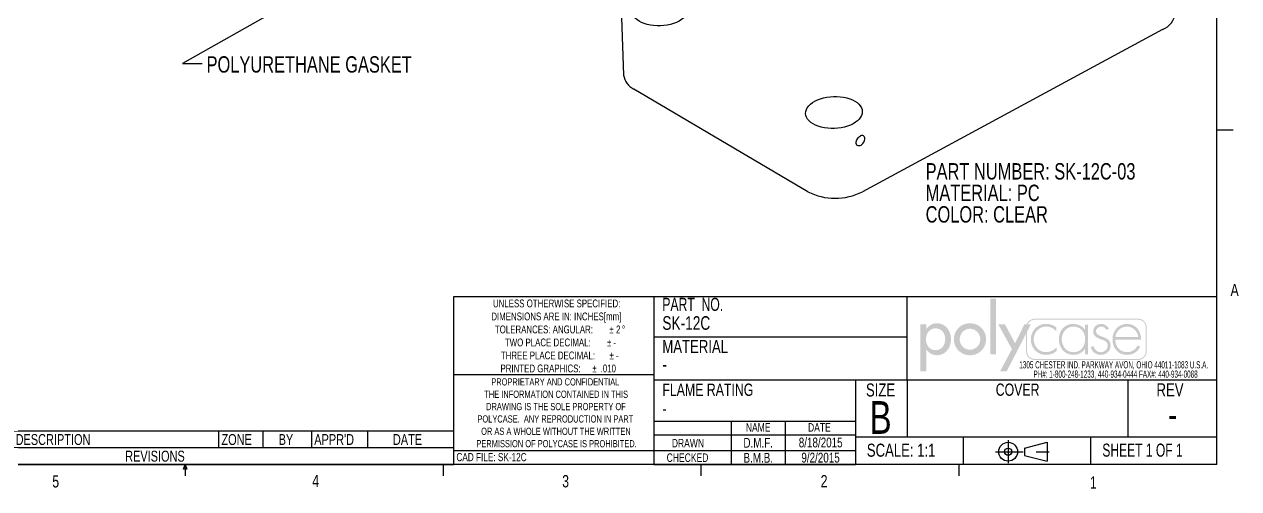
# Paper-space layout 'Layout1' of a CAD drawing. Extents: x 0.4 to 16.6, y 0.2 to 10.8.
# Drawn here: x 7.27 to 16.54, y 0.21 to 3.76 of the extents above; entities that cross this region are included whole.
import ezdxf

# ---------------------------------------------------------------- set-up
doc = ezdxf.new("R2010")
doc.units = 0
doc.header["$MEASUREMENT"] = 0
doc.linetypes.add('SLD-CENTER', pattern=[0.75, 0.6, -0.05, 0.05, -0.05])
doc.linetypes.add('SLD-SOLID', pattern=[0])
doc.layers.get('0').update_dxf_attribs({"linetype": 'CONTINUOUS'})
doc.layers.add('FORMAT', color=7, linetype='SLD-SOLID')
doc.layers.add('SLD-0', color=7, linetype='SLD-SOLID')
doc.styles.add('SLDTEXTSTYLE0', font='TXT', dxfattribs={"width": 0.525406})
doc.styles.add('SLDTEXTSTYLE1', font='TXT', dxfattribs={"width": 0.75})
doc.styles.add('SLDTEXTSTYLE2', font='TXT', dxfattribs={"width": 0.6875})
doc.styles.add('SLDTEXTSTYLE3', font='TXT', dxfattribs={"width": 0.694444})
doc.dimstyles.new('SLDDIMSTYLE2', dxfattribs={"dimtxt": 0.18, "dimasz": 0.04, "dimexe": 0, "dimexo": 0.0625, "dimgap": 0, "dimtad": 0, "dimtih": 1, "dimtoh": 1, "dimdec": 0, "dimrnd": 1e-09, "dimzin": 0, "dimtxsty": 'STANDARD', "dimblk1": 'DOT', "dimblk2": 'DOT', "dimsah": 1, "dimcen": 0.09, "dimazin": 3, "dimtfac": 0.04, "dimtdec": 0, "dimtofl": 0, "dimtmove": 0, "dimatfit": 3, "dimtolj": 1, "dimtzin": 0})

# ---------------------------------------------------------------- blocks, each defined once
blk = doc.blocks.new('THIRDANGLEPROJECTIONBLOCK')
at = {"color": 7, "linetype": 'SLD-CENTER'}
for p, q in [((0.275, 0.506), (0.275, 0)), ((0, 0.253), (1.202, 0.253))]:
    blk.add_line(p, q, dxfattribs=at)
at = {"color": 7, "linetype": 'SLD-SOLID'}
for p, q in [((0.632, 0.332), (1.13, 0.459)), ((0.632, 0.332), (0.632, 0.174)), ((1.13, 0.459), (1.13, 0.048)), ((0.632, 0.174), (1.13, 0.048))]:
    blk.add_line(p, q, dxfattribs=at)
for radius in [0.206, 0.0789]:
    blk.add_circle((0.275, 0.253), radius, dxfattribs=at)
blk = doc.blocks.new('SW_NOTE_0')
at = {"color": 0, "linetype": 'CONTINUOUS', "char_height": 0.055, "attachment_point": 2, "style": 'SLDTEXTSTYLE0'}
for s, insert in [('1305 CHESTER IND. PARKWAY AVON, OHIO 44011-1083 U.S.A.', (0.7423, 0.0709)), ('PH#: 1-800-248-1233, 440-934-0444 FAX#: 440-934-0088', (0.7564, -0.0002))]:
    blk.add_mtext(s, dxfattribs=dict(at, insert=insert))
blk = doc.blocks.new('BLOCK2')
at = {"linetype": 'CONTINUOUS'}
blk.add_hatch(color=7, dxfattribs=at).paths.add_polyline_path([(1.559, 0.355), (1.559, 1.505), (1.44, 1.505), (1.44, 0.355)], flags=0)
h = blk.add_hatch(color=7, dxfattribs=at)
edge = h.paths.add_edge_path(flags=0)
edge.add_spline(control_points=[(4.669, 0.413), (4.669, 0.316), (4.59, 0.237), (4.493, 0.237)], knot_values=[7, 7, 7, 7, 8, 8, 8, 8], weights=[1, 1, 1, 1], degree=3, periodic=0)
edge.add_line((4.493, 0.237), (2.356, 0.237))
edge.add_spline(control_points=[(2.356, 0.237), (2.259, 0.237), (2.18, 0.316), (2.18, 0.413)], knot_values=[1, 1, 1, 1, 2, 2, 2, 2], weights=[1, 1, 1, 1], degree=3, periodic=0)
edge.add_line((2.18, 0.413), (2.18, 0.781))
edge.add_line((2.18, 0.781), (1.778, 0))
edge.add_line((1.778, 0), (1.643, 0))
edge.add_line((1.643, 0), (1.887, 0.461))
edge.add_line((1.887, 0.461), (1.603, 0.975))
edge.add_line((1.603, 0.975), (1.742, 0.975))
edge.add_line((1.742, 0.975), (1.952, 0.582))
edge.add_line((1.952, 0.582), (2.146, 0.975))
edge.add_line((2.146, 0.975), (2.192, 0.975))
edge.add_spline(control_points=[(2.192, 0.975), (2.218, 1.041), (2.282, 1.087), (2.356, 1.087)], knot_values=[3.233464, 3.233464, 3.233464, 3.233464, 4, 4, 4, 4], weights=[1, 1, 1, 1], degree=3, periodic=0)
edge.add_line((2.356, 1.087), (4.493, 1.087))
edge.add_spline(control_points=[(4.493, 1.087), (4.59, 1.087), (4.669, 1.008), (4.669, 0.911)], knot_values=[5, 5, 5, 5, 6, 6, 6, 6], weights=[1, 1, 1, 1], degree=3, periodic=0)
edge.add_line((4.669, 0.911), (4.669, 0.413))
edge = h.paths.add_edge_path(flags=0)
edge.add_line((2.215, 0.975), (2.28, 0.975))
edge.add_line((2.28, 0.975), (2.201, 0.821))
edge.add_line((2.201, 0.821), (2.201, 0.413))
edge.add_spline(control_points=[(2.201, 0.413), (2.201, 0.327), (2.271, 0.258), (2.356, 0.258)], knot_values=[2, 2, 2, 2, 3, 3, 3, 3], weights=[1, 1, 1, 1], degree=3, periodic=0)
edge.add_line((2.356, 0.258), (4.493, 0.258))
edge.add_spline(control_points=[(4.493, 0.258), (4.579, 0.258), (4.649, 0.327), (4.649, 0.413)], knot_values=[4, 4, 4, 4, 5, 5, 5, 5], weights=[1, 1, 1, 1], degree=3, periodic=0)
edge.add_line((4.649, 0.413), (4.649, 0.911))
edge.add_spline(control_points=[(4.649, 0.911), (4.649, 0.997), (4.579, 1.066), (4.493, 1.066)], knot_values=[6, 6, 6, 6, 7, 7, 7, 7], weights=[1, 1, 1, 1], degree=3, periodic=0)
edge.add_line((4.493, 1.066), (2.356, 1.066))
edge.add_spline(control_points=[(2.356, 1.066), (2.293, 1.066), (2.239, 1.029), (2.215, 0.975)], knot_values=[0, 0, 0, 0, 0.732403, 0.732403, 0.732403, 0.732403], weights=[1, 1, 1, 1], degree=3, periodic=0)
h = blk.add_hatch(color=7, dxfattribs=at)
edge = h.paths.add_edge_path(flags=0)
edge.add_spline(control_points=[(0.122, 0.452), (0.17, 0.382), (0.245, 0.334), (0.333, 0.334)], knot_values=[4, 4, 4, 4, 5, 5, 5, 5], weights=[1, 1, 1, 1], degree=3, periodic=0)
edge.add_spline(control_points=[(0.333, 0.334), (0.523, 0.334), (0.629, 0.492), (0.629, 0.669)], knot_values=[3, 3, 3, 3, 4, 4, 4, 4], weights=[1, 1, 1, 1], degree=3, periodic=0)
edge.add_spline(control_points=[(0.629, 0.669), (0.629, 0.839), (0.517, 0.994), (0.338, 0.994)], knot_values=[2, 2, 2, 2, 3, 3, 3, 3], weights=[1, 1, 1, 1], degree=3, periodic=0)
edge.add_spline(control_points=[(0.338, 0.994), (0.245, 0.994), (0.171, 0.946), (0.122, 0.872)], knot_values=[1, 1, 1, 1, 2, 2, 2, 2], weights=[1, 1, 1, 1], degree=3, periodic=0)
edge.add_line((0.122, 0.872), (0.119, 0.872))
edge.add_line((0.119, 0.872), (0.119, 0.975))
edge.add_line((0.119, 0.975), (0, 0.975))
edge.add_line((0, 0.975), (0, 0))
edge.add_line((0, 0), (0.119, 0))
edge.add_line((0.119, 0), (0.119, 0.452))
edge.add_line((0.119, 0.452), (0.122, 0.452))
edge = h.paths.add_edge_path(flags=0)
edge.add_spline(control_points=[(0.113, 0.665), (0.113, 0.78), (0.185, 0.888), (0.309, 0.888), (0.437, 0.888), (0.51, 0.786), (0.51, 0.665)], knot_values=[0, 0, 0, 0, 1, 1, 1, 2, 2, 2, 2], weights=[1, 1, 1, 1, 1, 1, 1], degree=3, periodic=0)
edge.add_spline(control_points=[(0.51, 0.665), (0.51, 0.543), (0.439, 0.44), (0.309, 0.44), (0.183, 0.44), (0.113, 0.549), (0.113, 0.665)], knot_values=[2, 2, 2, 2, 3, 3, 3, 4, 4, 4, 4], weights=[1, 1, 1, 1, 1, 1, 1], degree=3, periodic=0)
h = blk.add_hatch(color=7, dxfattribs=at)
edge = h.paths.add_edge_path(flags=0)
edge.add_spline(control_points=[(0.69, 0.664), (0.69, 0.477), (0.836, 0.334), (1.022, 0.334), (1.207, 0.334), (1.353, 0.477), (1.353, 0.664)], knot_values=[0, 0, 0, 0, 1, 1, 1, 2, 2, 2, 2], weights=[1, 1, 1, 1, 1, 1, 1], degree=3, periodic=0)
edge.add_spline(control_points=[(1.353, 0.664), (1.353, 0.851), (1.207, 0.994), (1.022, 0.994), (0.836, 0.994), (0.69, 0.851), (0.69, 0.664)], knot_values=[2, 2, 2, 2, 3, 3, 3, 4, 4, 4, 4], weights=[1, 1, 1, 1, 1, 1, 1], degree=3, periodic=0)
edge = h.paths.add_edge_path(flags=0)
edge.add_spline(control_points=[(1.234, 0.664), (1.234, 0.547), (1.139, 0.448), (1.022, 0.448), (0.904, 0.448), (0.81, 0.547), (0.81, 0.664)], knot_values=[0, 0, 0, 0, 1, 1, 1, 2, 2, 2, 2], weights=[1, 1, 1, 1, 1, 1, 1], degree=3, periodic=0)
edge.add_spline(control_points=[(0.81, 0.664), (0.81, 0.782), (0.904, 0.88), (1.022, 0.88), (1.139, 0.88), (1.234, 0.782), (1.234, 0.664)], knot_values=[2, 2, 2, 2, 3, 3, 3, 4, 4, 4, 4], weights=[1, 1, 1, 1, 1, 1, 1], degree=3, periodic=0)
h = blk.add_hatch(color=7, dxfattribs=at)
edge = h.paths.add_edge_path(flags=0)
edge.add_spline(control_points=[(2.806, 0.905), (2.745, 0.957), (2.672, 0.98), (2.593, 0.98)], knot_values=[8, 8, 8, 8, 9, 9, 9, 9], weights=[1, 1, 1, 1], degree=3, periodic=0)
edge.add_spline(control_points=[(2.593, 0.98), (2.413, 0.98), (2.278, 0.84), (2.278, 0.662)], knot_values=[7, 7, 7, 7, 8, 8, 8, 8], weights=[1, 1, 1, 1], degree=3, periodic=0)
edge.add_spline(control_points=[(2.278, 0.662), (2.278, 0.484), (2.41, 0.342), (2.592, 0.342)], knot_values=[6, 6, 6, 6, 7, 7, 7, 7], weights=[1, 1, 1, 1], degree=3, periodic=0)
edge.add_spline(control_points=[(2.592, 0.342), (2.674, 0.342), (2.752, 0.372), (2.814, 0.427)], knot_values=[5, 5, 5, 5, 6, 6, 6, 6], weights=[1, 1, 1, 1], degree=3, periodic=0)
edge.add_line((2.814, 0.427), (2.814, 0.507))
edge.add_spline(control_points=[(2.814, 0.507), (2.759, 0.44), (2.676, 0.398), (2.589, 0.398)], knot_values=[3, 3, 3, 3, 4, 4, 4, 4], weights=[1, 1, 1, 1], degree=3, periodic=0)
edge.add_spline(control_points=[(2.589, 0.398), (2.445, 0.398), (2.337, 0.523), (2.337, 0.662)], knot_values=[2, 2, 2, 2, 3, 3, 3, 3], weights=[1, 1, 1, 1], degree=3, periodic=0)
edge.add_spline(control_points=[(2.337, 0.662), (2.337, 0.802), (2.446, 0.925), (2.59, 0.925)], knot_values=[1, 1, 1, 1, 2, 2, 2, 2], weights=[1, 1, 1, 1], degree=3, periodic=0)
edge.add_spline(control_points=[(2.59, 0.925), (2.678, 0.925), (2.748, 0.889), (2.806, 0.825)], knot_values=[0, 0, 0, 0, 1, 1, 1, 1], weights=[1, 1, 1, 1], degree=3, periodic=0)
edge.add_line((2.806, 0.825), (2.806, 0.905))
h = blk.add_hatch(color=7, dxfattribs=at)
edge = h.paths.add_edge_path(flags=0)
edge.add_spline(control_points=[(3.392, 0.861), (3.34, 0.938), (3.25, 0.98), (3.156, 0.98)], knot_values=[6, 6, 6, 6, 7, 7, 7, 7], weights=[1, 1, 1, 1], degree=3, periodic=0)
edge.add_spline(control_points=[(3.156, 0.98), (2.972, 0.98), (2.857, 0.844), (2.857, 0.665)], knot_values=[5, 5, 5, 5, 6, 6, 6, 6], weights=[1, 1, 1, 1], degree=3, periodic=0)
edge.add_spline(control_points=[(2.857, 0.665), (2.857, 0.486), (2.973, 0.342), (3.159, 0.342)], knot_values=[4, 4, 4, 4, 5, 5, 5, 5], weights=[1, 1, 1, 1], degree=3, periodic=0)
edge.add_spline(control_points=[(3.159, 0.342), (3.249, 0.342), (3.347, 0.387), (3.392, 0.465)], knot_values=[3, 3, 3, 3, 4, 4, 4, 4], weights=[1, 1, 1, 1], degree=3, periodic=0)
edge.add_line((3.392, 0.465), (3.395, 0.465))
edge.add_line((3.395, 0.465), (3.395, 0.355))
edge.add_line((3.395, 0.355), (3.454, 0.355))
edge.add_line((3.454, 0.355), (3.454, 0.967))
edge.add_line((3.454, 0.967), (3.395, 0.967))
edge.add_line((3.395, 0.967), (3.395, 0.861))
edge.add_line((3.395, 0.861), (3.392, 0.861))
edge = h.paths.add_edge_path(flags=0)
edge.add_spline(control_points=[(3.398, 0.672), (3.398, 0.525), (3.314, 0.397), (3.157, 0.397), (3.009, 0.397), (2.916, 0.525), (2.916, 0.665)], knot_values=[0, 0, 0, 0, 1, 1, 1, 2, 2, 2, 2], weights=[1, 1, 1, 1, 1, 1, 1], degree=3, periodic=0)
edge.add_spline(control_points=[(2.916, 0.665), (2.916, 0.798), (3.013, 0.925), (3.153, 0.925), (3.302, 0.925), (3.398, 0.814), (3.398, 0.672)], knot_values=[2, 2, 2, 2, 3, 3, 3, 4, 4, 4, 4], weights=[1, 1, 1, 1, 1, 1, 1], degree=3, periodic=0)
h = blk.add_hatch(color=7, dxfattribs=at)
edge = h.paths.add_edge_path(flags=0)
edge.add_spline(control_points=[(3.731, 0.98), (3.793, 0.98), (3.861, 0.939), (3.887, 0.882)], knot_values=[11, 11, 11, 11, 12, 12, 12, 12], weights=[1, 1, 1, 1], degree=3, periodic=0)
edge.add_line((3.887, 0.882), (3.836, 0.856))
edge.add_spline(control_points=[(3.836, 0.856), (3.816, 0.898), (3.776, 0.925), (3.728, 0.925)], knot_values=[0, 0, 0, 0, 1, 1, 1, 1], weights=[1, 1, 1, 1], degree=3, periodic=0)
edge.add_spline(control_points=[(3.728, 0.925), (3.677, 0.925), (3.624, 0.882), (3.624, 0.829)], knot_values=[1, 1, 1, 1, 2, 2, 2, 2], weights=[1, 1, 1, 1], degree=3, periodic=0)
edge.add_spline(control_points=[(3.624, 0.829), (3.624, 0.682), (3.922, 0.754), (3.922, 0.533)], knot_values=[2, 2, 2, 2, 3, 3, 3, 3], weights=[1, 1, 1, 1], degree=3, periodic=0)
edge.add_spline(control_points=[(3.922, 0.533), (3.922, 0.42), (3.834, 0.342), (3.724, 0.342)], knot_values=[3, 3, 3, 3, 4, 4, 4, 4], weights=[1, 1, 1, 1], degree=3, periodic=0)
edge.add_spline(control_points=[(3.724, 0.342), (3.622, 0.342), (3.539, 0.404), (3.514, 0.503)], knot_values=[4, 4, 4, 4, 5, 5, 5, 5], weights=[1, 1, 1, 1], degree=3, periodic=0)
edge.add_line((3.514, 0.503), (3.572, 0.522))
edge.add_spline(control_points=[(3.572, 0.522), (3.595, 0.449), (3.644, 0.397), (3.724, 0.397)], knot_values=[6, 6, 6, 6, 7, 7, 7, 7], weights=[1, 1, 1, 1], degree=3, periodic=0)
edge.add_spline(control_points=[(3.724, 0.397), (3.801, 0.397), (3.862, 0.458), (3.862, 0.535)], knot_values=[7, 7, 7, 7, 8, 8, 8, 8], weights=[1, 1, 1, 1], degree=3, periodic=0)
edge.add_spline(control_points=[(3.862, 0.535), (3.862, 0.611), (3.804, 0.635), (3.743, 0.656)], knot_values=[8, 8, 8, 8, 9, 9, 9, 9], weights=[1, 1, 1, 1], degree=3, periodic=0)
edge.add_spline(control_points=[(3.743, 0.656), (3.659, 0.686), (3.564, 0.722), (3.564, 0.825)], knot_values=[9, 9, 9, 9, 10, 10, 10, 10], weights=[1, 1, 1, 1], degree=3, periodic=0)
edge.add_spline(control_points=[(3.564, 0.825), (3.564, 0.918), (3.642, 0.98), (3.731, 0.98)], knot_values=[10, 10, 10, 10, 11, 11, 11, 11], weights=[1, 1, 1, 1], degree=3, periodic=0)
h = blk.add_hatch(color=7, dxfattribs=at)
edge = h.paths.add_edge_path(flags=0)
edge.add_spline(control_points=[(4.554, 0.656), (4.555, 0.832), (4.445, 0.98), (4.26, 0.98)], knot_values=[6, 6, 6, 6, 7, 7, 7, 7], weights=[1, 1, 1, 1], degree=3, periodic=0)
edge.add_spline(control_points=[(4.26, 0.98), (4.081, 0.98), (3.963, 0.833), (3.963, 0.662)], knot_values=[5, 5, 5, 5, 6, 6, 6, 6], weights=[1, 1, 1, 1], degree=3, periodic=0)
edge.add_spline(control_points=[(3.963, 0.662), (3.963, 0.489), (4.078, 0.342), (4.26, 0.342)], knot_values=[4, 4, 4, 4, 5, 5, 5, 5], weights=[1, 1, 1, 1], degree=3, periodic=0)
edge.add_spline(control_points=[(4.26, 0.342), (4.38, 0.342), (4.478, 0.401), (4.534, 0.507)], knot_values=[3, 3, 3, 3, 4, 4, 4, 4], weights=[1, 1, 1, 1], degree=3, periodic=0)
edge.add_line((4.534, 0.507), (4.484, 0.537))
edge.add_spline(control_points=[(4.484, 0.537), (4.44, 0.454), (4.363, 0.398), (4.268, 0.398)], knot_values=[1, 1, 1, 1, 2, 2, 2, 2], weights=[1, 1, 1, 1], degree=3, periodic=0)
edge.add_spline(control_points=[(4.268, 0.398), (4.126, 0.398), (4.019, 0.501), (4.023, 0.656)], knot_values=[0, 0, 0, 0, 1, 1, 1, 1], weights=[1, 1, 1, 1], degree=3, periodic=0)
edge.add_line((4.023, 0.656), (4.554, 0.656))
edge = h.paths.add_edge_path(flags=0)
edge.add_spline(control_points=[(4.023, 0.712), (4.033, 0.827), (4.136, 0.925), (4.261, 0.925)], knot_values=[1, 1, 1, 1, 2, 2, 2, 2], weights=[1, 1, 1, 1], degree=3, periodic=0)
edge.add_spline(control_points=[(4.261, 0.925), (4.387, 0.925), (4.48, 0.824), (4.494, 0.712)], knot_values=[0, 0, 0, 0, 1, 1, 1, 1], weights=[1, 1, 1, 1], degree=3, periodic=0)
edge.add_line((4.494, 0.712), (4.023, 0.712))
blk = doc.blocks.new('POLYCASE_LOGO')
at = {"color": 7, "linetype": 'CONTINUOUS', "xscale": 0.37, "yscale": 0.37, "zscale": 0.37}
blk.add_blockref('BLOCK2', (0.1015, -0.5714), dxfattribs=at)
at = {"color": 7, "linetype": 'CONTINUOUS'}
blk.add_blockref('SW_NOTE_0', (0.8349, -0.5644), dxfattribs=at)
blk = doc.blocks.new('SW_NOTE_1')
at = {"color": 0, "linetype": 'CONTINUOUS', "char_height": 0.06, "attachment_point": 2, "style": 'SLDTEXTSTYLE1'}
for s, insert in [('UNLESS OTHERWISE SPECIFIED:', (0.5672, 0.0773)), ('DIMENSIONS ARE IN: INCHES[mm]', (0.5648, -0.022)), ('TOLERANCES: ANGULAR:', (0.47, -0.1214)), ('%%p', (0.9859, -0.1214)), ('2', (1.0375, -0.1214)), ('%%d', (1.0774, -0.1214)), ('TWO PLACE DECIMAL:', (0.4998, -0.2208)), ('%%p', (0.9679, -0.2208)), ('-', (1.011, -0.2208)), ('THREE PLACE DECIMAL:', (0.5008, -0.3201)), ('%%p', (0.9875, -0.3201)), ('-', (1.0306, -0.3201)), ('PRINTED GRAPHICS:', (0.4443, -0.4195)), ('%%p', (0.8567, -0.4195)), ('.010', (0.9616, -0.4195))]:
    blk.add_mtext(s, dxfattribs=dict(at, insert=insert))
blk = doc.blocks.new('SW_NOTE_2')
at = {"color": 0, "linetype": 'CONTINUOUS', "char_height": 0.055, "attachment_point": 2, "style": 'SLDTEXTSTYLE1'}
for s, insert in [('PROPRIETARY AND CONFIDENTIAL', (0.5827, 0.0709)), ('THE INFORMATION CONTAINED IN THIS', (0.5892, -0.0235)), ('DRAWING IS THE SOLE PROPERTY OF', (0.5875, -0.1178)), ('POLYCASE.  ANY REPRODUCTION IN PART', (0.5832, -0.2122)), ('OR AS A WHOLE WITHOUT THE WRITTEN', (0.5874, -0.3066)), ('PERMISSION OF POLYCASE IS PROHIBITED.', (0.5923, -0.401))]:
    blk.add_mtext(s, dxfattribs=dict(at, insert=insert))
blk = doc.blocks.new('SW_TABLEANNOTATION_0')
at = {"layer": 'SLD-0', "color": 0}
for p, q in [((0, 0), (0, -0.2541)), ((4.4751, 0), (0, 0)), ((0.2775, 0), (0.2775, -0.1245)), ((2.6773, 0), (2.6773, -0.1245)), ((3.0153, 0), (3.0153, -0.1245)), ((3.3881, 0), (3.3881, -0.1245)), ((3.8157, 0), (3.8157, -0.1245)), ((4.4751, -0.2541), (4.4751, 0)), ((0, -0.1245), (4.4751, -0.1245)), ((0, -0.2541), (4.4751, -0.2541))]:
    blk.add_line(p, q, dxfattribs=at)
at = {"layer": 'SLD-0', "color": 0, "attachment_point": 1, "style": 'SLDTEXTSTYLE1'}
for s, insert, char_height in [('REV.', (0.0209, -0.021), 0.08333), ('DESCRIPTION', (1.1286, -0.021), 0.083333), ('ZONE', (2.7004, -0.021), 0.08333), ('BY', (3.137, -0.021), 0.08333), ("APPR'D", (3.409, -0.021), 0.08333), ('DATE', (4.0094, -0.021), 0.08333), ('REVISIONS', (1.965, -0.1481), 0.08333)]:
    blk.add_mtext(s, dxfattribs=dict(at, insert=insert, char_height=char_height))
blk = doc.blocks.new('_DOT')
at = {"color": 0, "linetype": 'BYBLOCK'}
blk.add_line((-0.5, 0), (-1, 0), dxfattribs=at)
at = {"color": 0, "linetype": 'BYBLOCK', "const_width": 0.5}
blk.add_lwpolyline([(-0.25, 0, 1), (0.25, 0, 1)], format="xyb", close=True, dxfattribs=at)
blk = doc.blocks.new('SW_NOTE_4')
at = {"layer": 'SLD-0', "color": 0, "char_height": 0.125, "attachment_point": 1, "style": 'SLDTEXTSTYLE1'}
for s, insert in [('PART NUMBER: SK-12C-03', (0, 0.1611)), ('MATERIAL: PC', (0, -0.0032)), ('COLOR: CLEAR', (0, -0.1676))]:
    blk.add_mtext(s, dxfattribs=dict(at, insert=insert))

psp = doc.layouts.get("Layout1")

# ---------------------------------------------------------------- linework, layer by layer
at = {"color": 7, "linetype": 'SLD-SOLID'}
for p, q in [((16.3763, 0.3921), (16.3763, 10.6421)), ((11.8319, 3.807), (11.8479, 3.368)), ((15.9639, 3.717), (13.6713, 2.4766)), ((13.2543, 2.4765), (11.9254, 3.261)), ((16.3763, 2.9503), (16.5013, 2.9503)), ((10.5516, 0.3921), (10.5516, 1.6753)), ((10.5516, 1.6753), (16.3763, 1.6753)), ((12.0776, 1.6753), (12.0776, 0.3921)), ((13.6175, 1.0401), (16.3763, 1.0401)), ((14.0131, 1.0401), (14.0131, 0.605)), ((15.6981, 1.0401), (15.6981, 0.605)), ((13.6175, 0.7208), (12.0776, 0.7208)), ((12.67, 0.7208), (12.67, 0.3921)), ((13.0816, 0.7208), (13.0816, 0.3921)), ((12.0776, 0.6191), (13.6175, 0.6191)), ((13.6175, 0.605), (16.3763, 0.605)), ((14.4407, 0.605), (14.4407, 0.3921)), ((15.4126, 0.605), (15.4126, 0.3921)), ((10.5516, 0.5), (13.6175, 0.5)), ((16.3763, 0.3921), (0.6263, 0.3921)), ((8.4878, 0.3575), (8.501, 0.3921)), ((8.501, 0.3921), (8.501, 0.3073)), ((8.501, 0.3921), (8.5136, 0.3575)), ((10.4698, 0.3921), (10.4698, 0.3073)), ((12.0776, 0.3921), (13.6175, 0.3921)), ((12.4385, 0.3921), (12.4385, 0.3073)), ((14.4073, 0.3921), (14.4073, 0.3073)), ((8.5136, 0.3575), (8.4878, 0.3575))]:
    psp.add_line(p, q, dxfattribs=at)
at = {"color": 7, "linetype": 'SLD-SOLID', "flags": 128}
for points in [[(11.979, 3.9528), (11.9993, 3.9626), (12.0215, 3.971), (12.0451, 3.9778), (12.0699, 3.9831), (12.0956, 3.9866), (12.1216, 3.9884), (12.1477, 3.9884), (12.1735, 3.9866), (12.1986, 3.9831), (12.2226, 3.9779), (12.2452, 3.971), (12.266, 3.9627), (12.2848, 3.9529), (12.3013, 3.9419), (12.3152, 3.9297), (12.3263, 3.9167), (12.3345, 3.9029), (12.3396, 3.8886), (12.3416, 3.8739), (12.3405, 3.8592), (12.3362, 3.8446), (12.3288, 3.8303), (12.3185, 3.8165), (12.3053, 3.8034), (12.2896, 3.7913), (12.2714, 3.7802), (12.2511, 3.7705), (12.2289, 3.7621), (12.2053, 3.7552), (12.1805, 3.75), (12.1548, 3.7465), (12.1288, 3.7447), (12.1027, 3.7447), (12.0769, 3.7464), (12.0518, 3.75), (12.0278, 3.7552), (12.0052, 3.762), (11.9844, 3.7704), (11.9656, 3.7802), (11.9491, 3.7912), (11.9352, 3.8033), (11.9241, 3.8164), (11.9159, 3.8302), (11.9108, 3.8445), (11.9088, 3.8591), (11.9099, 3.8739), (11.9142, 3.8885), (11.9216, 3.9028), (11.9319, 3.9166), (11.9451, 3.9297), (11.9608, 3.9418), (11.979, 3.9528)], [(13.308, 3.1683), (13.3283, 3.1781), (13.3504, 3.1865), (13.3741, 3.1933), (13.3989, 3.1986), (13.4245, 3.2021), (13.4506, 3.2039), (13.4767, 3.2039), (13.5025, 3.2021), (13.5276, 3.1986), (13.5516, 3.1934), (13.5742, 3.1865), (13.595, 3.1781), (13.6138, 3.1684), (13.6302, 3.1573), (13.6441, 3.1452), (13.6553, 3.1322), (13.6634, 3.1184), (13.6686, 3.1041), (13.6706, 3.0894), (13.6694, 3.0747), (13.6652, 3.06), (13.6578, 3.0457), (13.6475, 3.0319), (13.6343, 3.0189), (13.6185, 3.0068), (13.6004, 2.9957), (13.5801, 2.9859), (13.5579, 2.9776), (13.5343, 2.9707), (13.5095, 2.9655), (13.4838, 2.9619), (13.4578, 2.9602), (13.4317, 2.9602), (13.4059, 2.9619), (13.3808, 2.9654), (13.3568, 2.9707), (13.3342, 2.9775), (13.3134, 2.9859), (13.2946, 2.9957), (13.2781, 3.0067), (13.2642, 3.0188), (13.2531, 3.0319), (13.2449, 3.0457), (13.2398, 3.06), (13.2378, 3.0746), (13.2389, 3.0893), (13.2432, 3.104), (13.2506, 3.1183), (13.2609, 3.1321), (13.274, 3.1451), (13.2898, 3.1573), (13.308, 3.1683)], [(13.6584, 2.831), (13.6673, 2.8373), (13.6754, 2.846), (13.6821, 2.8564), (13.6867, 2.8676), (13.6889, 2.8788), (13.6885, 2.889), (13.6856, 2.8974), (13.6804, 2.9033), (13.6732, 2.9062), (13.6648, 2.906), (13.6558, 2.9026)]]:
    psp.add_lwpolyline(points, dxfattribs=at)
at = {"color": 7, "linetype": 'SLD-SOLID'}
for centre, radius, start, end in [((15.911, 3.8563), 0.149, 290.78507, 355.82056), ((11.9874, 3.3874), 0.1408, 187.92291, 243.86844), ((13.4628, 2.8862), 0.4597, 243.03658, 296.98526)]:
    psp.add_arc(centre, radius, start, end, dxfattribs=at)
psp.add_open_spline([(13.6584, 2.831), (13.6542, 2.8287), (13.6499, 2.8275), (13.6416, 2.8271), (13.6377, 2.828), (13.631, 2.8318), (13.6282, 2.8347), (13.6243, 2.8418), (13.6232, 2.8461), (13.6228, 2.8554), (13.6236, 2.8605), (13.6269, 2.8707), (13.6294, 2.8757), (13.6356, 2.8853), (13.6393, 2.8896), (13.6473, 2.8972), (13.6516, 2.9003), (13.6558, 2.9026)], degree=3, knots=[0, 0, 0, 0, 0.125, 0.125, 0.25, 0.25, 0.375, 0.375, 0.5, 0.5, 0.625, 0.625, 0.75, 0.75, 0.875, 0.875, 1, 1, 1, 1], dxfattribs=at)
at = {"layer": 'SLD-0'}
for p, q in [((14.0131, 1.0401), (14.0131, 1.6753)), ((13.6175, 1.0401), (13.6175, 0.3921))]:
    psp.add_line(p, q, dxfattribs=at)
at = {"layer": 'SLD-0', "color": 7}
for p, q in [((14.0131, 1.3651), (12.0776, 1.3651)), ((12.0776, 1.0781), (10.5516, 1.0781)), ((12.0776, 1.0401), (13.6175, 1.0401))]:
    psp.add_line(p, q, dxfattribs=at)

# ---------------------------------------------------------------- block references
at = {"color": 7, "linetype": 'CONTINUOUS'}
for name, p in [('SW_NOTE_1', (10.7692, 1.5759)), ('POLYCASE_LOGO', (14.0131, 1.6753)), ('SW_NOTE_2', (10.7434, 0.9804))]:
    psp.add_blockref(name, p, dxfattribs=at)
at = {"color": 7, "linetype": 'CONTINUOUS', "xscale": 0.35, "yscale": 0.35, "zscale": 0.35}
psp.add_blockref('THIRDANGLEPROJECTIONBLOCK', (14.6875, 0.4018), dxfattribs=at)
at = {"layer": 'SLD-0'}
for name, p in [('SW_NOTE_4', (14.1539, 2.5338)), ('SW_TABLEANNOTATION_0', (6.0765, 0.6462))]:
    psp.add_blockref(name, p, dxfattribs=at)

# ---------------------------------------------------------------- texts
at = {"color": 7, "linetype": 'CONTINUOUS'}
for s, insert, char_height, attachment_point, style in [('A', (16.4821, 1.7726), 0.0937, 1, 'SLDTEXTSTYLE1'), ('PART  NO.', (12.1435, 1.6663), 0.1, 1, 'SLDTEXTSTYLE3'), ('SIZE', (13.6983, 1.0123), 0.1, 1, 'SLDTEXTSTYLE1'), ('COVER', (14.8563, 1.0112), 0.09375, 2, 'SLDTEXTSTYLE1'), ('REV', (15.917, 1.0132), 0.1, 1, 'SLDTEXTSTYLE1'), ('B', (13.8105, 0.8769), 0.25, 2, 'SLDTEXTSTYLE1'), ('-', (16.0404, 0.8744), 0.2, 2, 'SLDTEXTSTYLE1'), ('NAME', (12.8753, 0.7086), 0.065, 2, 'SLDTEXTSTYLE1'), ('DATE', (13.3428, 0.7086), 0.065, 2, 'SLDTEXTSTYLE1'), ('DRAWN', (12.2158, 0.5882), 0.065, 1, 'SLDTEXTSTYLE1'), ('D.M.F.', (12.8754, 0.5961), 0.075, 2, 'SLDTEXTSTYLE1'), ('8/18/2015', (13.3526, 0.5983), 0.075, 2, 'SLDTEXTSTYLE1'), ('CAD FILE: SK-12C', (10.5709, 0.4806), 0.0625, 1, 'SLDTEXTSTYLE1'), ('CHECKED', (12.1764, 0.4774), 0.065, 1, 'SLDTEXTSTYLE1'), ('B.M.B.', (12.876, 0.4818), 0.075, 2, 'SLDTEXTSTYLE1'), ('9/2/2015', (13.3515, 0.4825), 0.075, 2, 'SLDTEXTSTYLE1'), ('SCALE: 1:1', (13.7049, 0.5521), 0.1, 1, 'SLDTEXTSTYLE1'), ('SHEET 1 OF 1', (15.5035, 0.5524), 0.1, 1, 'SLDTEXTSTYLE2'), ('5', (7.4851, 0.3106), 0.0937, 1, 'SLDTEXTSTYLE1'), ('4', (9.4701, 0.3137), 0.0937, 1, 'SLDTEXTSTYLE1'), ('3', (11.3788, 0.3116), 0.0937, 1, 'SLDTEXTSTYLE1'), ('2', (13.3523, 0.3124), 0.0937, 1, 'SLDTEXTSTYLE1'), ('1', (15.4083, 0.3014), 0.0937, 1, 'SLDTEXTSTYLE1')]:
    psp.add_mtext(s, dxfattribs=dict(at, insert=insert, char_height=char_height, attachment_point=attachment_point, style=style))
at = {"layer": 'FORMAT', "color": 7, "attachment_point": 1, "style": 'SLDTEXTSTYLE1'}
for s, insert, char_height in [('SK-12C', (12.1435, 1.5258), 0.10417), ('-', (12.1435, 1.2101), 0.1042), ('-', (12.1435, 0.8669), 0.0937)]:
    psp.add_mtext(s, dxfattribs=dict(at, insert=insert, char_height=char_height))
at = {"layer": 'SLD-0', "attachment_point": 1, "style": 'SLDTEXTSTYLE1'}
for s, insert, char_height in [('POLYURETHANE GASKET', (8.6631, 3.5117), 0.125), ('MATERIAL', (12.1435, 1.3438), 0.1), ('FLAME RATING', (12.1435, 1.0108), 0.09375)]:
    psp.add_mtext(s, dxfattribs=dict(at, insert=insert, char_height=char_height))

# ---------------------------------------------------------------- leaders
at = {"layer": 'SLD-0'}
psp.add_leader([(9.2108, 3.8694), (8.4798, 3.4556), (8.6298, 3.4556)], dimstyle='SLDDIMSTYLE2', dxfattribs=at)

doc.saveas('drawing.dxf')
